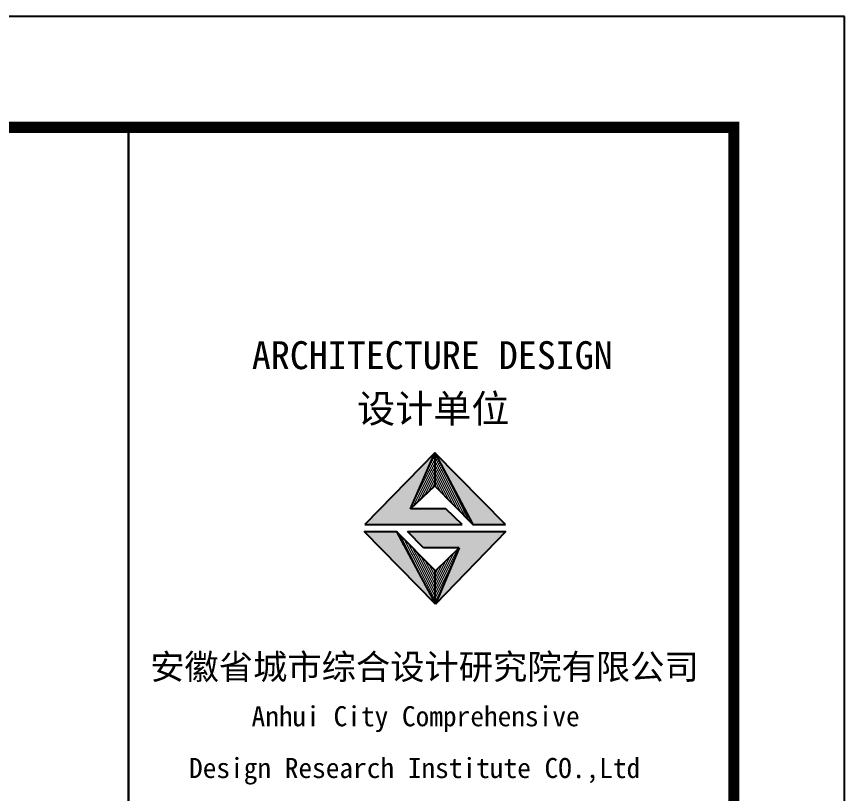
# Model space of a CAD drawing. Extents: x -17471 to 313636, y -71590 to 757901.
# Drawn here: x 118622 to 126100, y 195565 to 202580 of the extents above; entities that cross this region are included whole.
import ezdxf

# ---------------------------------------------------------------- set-up
doc = ezdxf.new("R2010")
doc.units = 0
doc.header["$LTSCALE"] = 1000
doc.header["$MEASUREMENT"] = 0
for name, color, linetype in [('A_DE_DETAIL_3', 144, 'Continuous'), ('PUB_TEXT', 7, 'Continuous'), ('PUB_TITLE', 4, 'Continuous'), ('图框', 7, 'Continuous')]:
    doc.layers.add(name, color=color, linetype=linetype)
doc.styles.add('宋体', font='')
doc.styles.get('宋体').set_extended_font_data('SimSun')

# ---------------------------------------------------------------- blocks, each defined once
blk = doc.blocks.new('建筑图签A1')
for points in [[(122180.3, 54955.4), (122398.7, 55461.9), (121769, 54814.8), (122645.7, 54814.8), (122500.3, 54955.4)], [(122742.7, 54812.1), (123039.5, 54812.1), (122398.7, 55461.9)]]:
    blk.add_hatch(color=1).paths.add_polyline_path(points)
at = {"layer": 'A_DE_DETAIL_3'}
for points in [[(122052.9, 54749.6), (121761.8, 54749.6), (122407.2, 54094.1)], [(122153.3, 54751.6), (122296.5, 54601.3), (122620.8, 54601.3), (122407.2, 54094.1), (123040, 54751.6)]]:
    blk.add_hatch(color=1, dxfattribs=at).paths.add_polyline_path(points)
at = {"layer": 'PUB_TEXT'}
h = blk.add_hatch(dxfattribs=at)
h.set_pattern_fill('DOTS', color=256, scale=287.793001, style=0)
h.set_pattern_definition([(2e-15, (-2064216.9, 881474.808), (8.9935313, 17.9870446), [0, -17.98706259])])
h.paths.add_polyline_path([(122407.2, 54094.1), (122407.2, 54396.2), (122052.9, 54749.6)])
h.paths.add_polyline_path([(122620.8, 54601.3), (122407.2, 54396.2), (122407.2, 54094.1)])
h.paths.add_polyline_path([(122398.7, 55461.9), (122398.7, 55164), (122742.7, 54812.1)])
h.paths.add_polyline_path([(122398.7, 55164), (122398.7, 55461.9), (122180.3, 54955.4)])
for p, q in [((122398.7, 55461.9), (121769, 54814.8)), ((122180.3, 54955.4), (122398.7, 55461.9)), ((123039.5, 54812.1), (122398.7, 55461.9)), ((122398.7, 55461.9), (122398.7, 55164)), ((122398.7, 55461.9), (122742.7, 54812.1)), ((122180.3, 54955.4), (122398.7, 55164)), ((122398.7, 55164), (122742.7, 54812.1)), ((122500.3, 54955.4), (122180.3, 54955.4)), ((122645.7, 54814.8), (122500.3, 54955.4)), ((121769, 54814.8), (122645.7, 54814.8)), ((122407.2, 54094.1), (121761.8, 54749.6)), ((121761.8, 54749.6), (122052.9, 54749.6)), ((121761.8, 54749.6), (122052.9, 54749.6)), ((122407.2, 54396.2), (122052.9, 54749.6)), ((122153.3, 54751.6), (123040, 54751.6)), ((122296.5, 54601.3), (122153.3, 54751.6)), ((123040, 54751.6), (122407.2, 54094.1)), ((122742.7, 54812.1), (123039.5, 54812.1)), ((122620.8, 54601.3), (122296.5, 54601.3)), ((122407.2, 54396.2), (122620.8, 54601.3)), ((122620.8, 54601.3), (122407.2, 54094.1)), ((122407.2, 54094.1), (122407.2, 54396.2)), ((122407.2, 54094.1), (122407.2, 54396.2))]:
    blk.add_line(p, q)
at = {"layer": 'A_DE_DETAIL_3', "color": 1}
for p, q in [((122407.2, 54094.1), (121761.8, 54749.6)), ((122052.9, 54749.6), (122407.2, 54094.1))]:
    blk.add_line(p, q, dxfattribs=at)
at = {"layer": '图框', "color": 4}
for p, q in [((119631.9, 58400), (119631.9, 1000)), ((119631.9, 58400), (119631.9, 1000)), ((119631.9, 58400), (125100, 58400)), ((119631.9, 1000), (119631.9, 58400)), ((125100, 58400), (125100, 1000))]:
    blk.add_line(p, q, dxfattribs=at)
at = {"layer": '图框', "color": 4, "style": '宋体', "width": 1.000001}
for s, height, p in [('ARCHITECTURE DESIGN', 252.245, (120747.1, 56216.3)), ('设计单位', 252.24, (121698.1, 55733.2)), ('安徽省城市综合设计研究院有限公司', 227.02, (119829.2, 53415.2)), ('Anhui City Comprehensive ', 181.54, (120744.6, 52991.3)), (' Design Research Institute CO.,Ltd', 181.54, (120056.4, 52524.1))]:
    blk.add_text(s, height=height, dxfattribs=at).set_placement(p)

msp = doc.modelspace()

# ---------------------------------------------------------------- linework, layer by layer
at = {"layer": 'PUB_TITLE'}
msp.add_lwpolyline([(0, 143180.2), (126100, 143180.2), (126100, 202580.2), (0, 202580.2)], close=True, dxfattribs=at)
at = {"layer": 'PUB_TITLE', "const_width": 100}
msp.add_lwpolyline([(2500, 144180.2), (125100, 144180.2), (125100, 201580.2), (2500, 201580.2)], close=True, dxfattribs=at)

# ---------------------------------------------------------------- block references
msp.add_blockref('建筑图签A1', (0, 143180.2))

doc.saveas('drawing.dxf')
